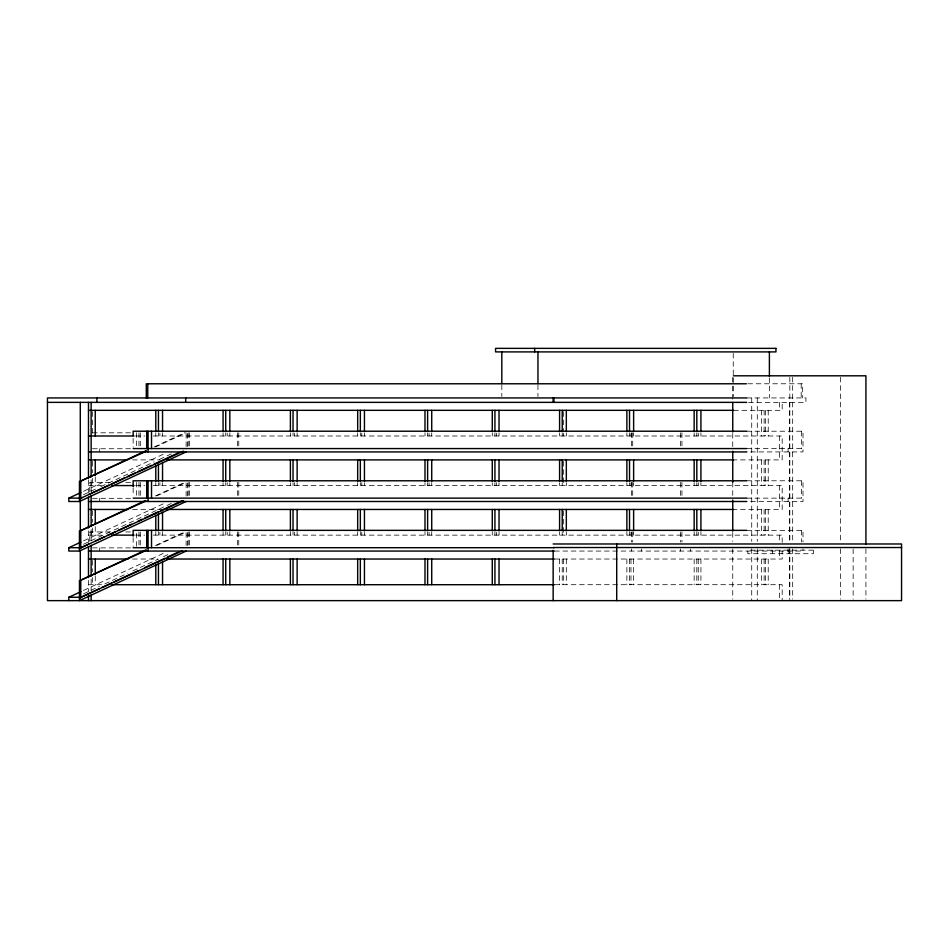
<?xml version="1.0" encoding="UTF-8"?>
<svg xmlns="http://www.w3.org/2000/svg" width="949" height="949" viewBox="0 0 949 949"><rect width="100%" height="100%" fill="white"/><g stroke="black" fill="none" stroke-linecap="round" stroke-linejoin="round"><path stroke-width="0.71" stroke-dasharray="4.75 3.56" d="M154.118 446.967L184.794 432.72M155.446 446.967L186.123 432.72M83.5 491.321L166.182 452.898M83.5 494.678L95.505 489.103M100.831 486.623L154.177 461.843M159.515 459.363L171.52 453.788M155.458 495.924L183.454 482.911M156.787 495.924L184.794 482.911M83.5 540.883L164.853 503.089M83.5 544.252L112.836 530.621M114.177 530.005L171.52 503.361M155.458 545.485L183.454 532.472M156.787 545.485L184.794 532.472M83.5 590.456L164.853 552.662M83.5 593.813L99.503 586.387M104.841 583.908L127.51 573.374M132.848 570.895L158.186 559.115M163.513 556.636L170.191 553.54M747.836 383.776L802.664 383.776L802.664 397.939M746.638 397.939L805.95 397.939L805.95 402.364L746.638 402.364M733.648 410.324L782.178 410.324L782.178 402.364M746.697 431.214L802.996 431.214L802.996 451.926L746.661 451.926M92.504 432.815L131.721 432.815M135.529 435.994L144.711 435.994M153.287 435.994L782.178 435.994L782.178 459.897L733.648 459.897M746.697 448.569L802.996 448.569M92.504 448.747L131.721 448.747M132.575 459.897L159.895 459.897M746.697 480.787L802.996 480.787L802.996 501.499L746.661 501.499M110.001 482.377L89.728 482.377L89.728 492.519M125.802 482.377L131.721 482.377M88.482 485.568L101.804 485.568M135.529 485.568L144.711 485.568M153.287 485.568L782.178 485.568L782.178 509.459L733.648 509.459M746.697 498.13L802.996 498.13M92.504 498.308L131.721 498.308M132.575 509.459L162.54 509.459M746.697 530.349L802.996 530.349L802.996 541.915M110.001 531.95L89.728 531.95L89.728 542.081M125.802 531.95L131.721 531.95M88.482 535.129L101.804 535.129M135.529 535.129L144.711 535.129M153.287 535.129L782.178 535.129L782.178 542.377M92.504 547.881L131.721 547.881M554.607 551.061L802.996 551.061L802.996 548.819M132.575 559.032L158.032 559.032M554.607 559.032L782.178 559.032L782.178 551.061M88.482 584.703L103.275 584.703M554.607 584.703L782.178 584.703L782.178 600.634M865.927 548.866L865.927 599.151M853.139 548.996L853.139 599.163M840.577 377.287L840.577 541.464M840.577 548.866L840.577 599.151M801.597 431.214L801.597 448.569M801.597 480.787L801.597 498.13M801.597 530.349L801.597 541.915M801.205 383.776L801.205 397.939M792.676 377.287L792.676 541.464M792.676 548.866L792.676 599.151M789.829 377.287L789.829 541.464M789.829 548.866L789.829 599.151M789.485 402.364L789.485 541.452M789.485 548.842L789.485 599.151M788.868 550.183L788.868 553.718M788.073 448.569L788.073 451.926M788.073 498.13L788.073 501.499M788.073 548.819L788.073 551.061M779.52 402.364L779.52 410.324M779.52 435.994L779.52 459.897M779.52 485.568L779.52 509.459M779.52 535.129L779.52 542.377M779.52 551.061L779.52 559.032M779.52 584.703L779.52 599.187M772.367 550.183L772.367 553.718M769.39 377.797L769.39 397.939M768.227 410.324L768.227 435.994M768.227 459.897L768.227 485.568M768.227 509.459L768.227 535.129M768.227 559.032L768.227 584.703M765.57 410.324L765.57 435.994M765.57 459.897L765.57 485.568M765.57 509.459L765.57 535.129M765.57 559.032L765.57 584.703M764.123 410.324L764.123 435.994M764.123 459.897L764.123 485.568M764.123 509.459L764.123 535.129M764.123 559.032L764.123 584.703M761.466 410.324L761.466 435.994M761.466 459.897L761.466 485.568M761.466 509.459L761.466 535.129M761.466 559.032L761.466 584.703M757.278 397.939L757.278 541.452M757.278 548.842L757.278 600.634M751.727 397.939L751.727 541.452M751.727 548.842L751.727 600.634M733.245 353.348L733.245 376.362M733.245 377.797L733.245 396.492M732.747 377.287L732.747 384.677M732.747 386.16L732.747 400.952M732.747 433.491L732.747 446.801M732.747 482.306L732.747 495.615M732.747 532.591L732.747 541.464M732.747 548.866L732.747 599.151M700.92 433.147L700.92 435.994M700.92 482.709L700.92 485.568M700.92 532.282L700.92 535.129M700.92 559.032L700.92 584.703M698.262 433.147L698.262 435.994M698.262 482.709L698.262 485.568M698.262 532.282L698.262 535.129M698.262 559.032L698.262 584.703M696.815 433.147L696.815 435.994M696.815 482.709L696.815 485.568M696.815 532.282L696.815 535.129M696.815 559.032L696.815 584.703M694.158 433.147L694.158 435.994M694.158 482.709L694.158 485.568M694.158 532.282L694.158 535.129M694.158 559.032L694.158 584.703M690.564 548.937L690.564 551.061M681.94 432.815L681.94 448.747M681.94 482.377L681.94 495.414M681.94 531.95L681.94 542.081M680.623 432.815L680.623 447.299M680.623 482.377L680.623 495.414M680.623 531.95L680.623 542.081M680.623 548.937L680.623 551.061M641.334 548.937L641.334 551.061M633.624 433.147L633.624 435.994M633.624 482.709L633.624 485.568M633.624 532.282L633.624 535.129M633.624 559.032L633.624 584.703M632.71 432.815L632.71 447.299M632.71 482.377L632.71 495.414M632.71 531.95L632.71 542.081M631.382 432.815L631.382 447.299M631.382 482.377L631.382 495.414M631.382 531.95L631.382 542.081M631.382 548.937L631.382 551.061M630.978 433.147L630.978 435.994M630.978 482.709L630.978 485.568M630.978 532.282L630.978 535.129M630.978 559.032L630.978 584.703M629.519 433.147L629.519 435.994M629.519 482.709L629.519 485.568M629.519 532.282L629.519 535.129M629.519 559.032L629.519 584.703M626.874 433.147L626.874 435.994M626.874 482.709L626.874 485.568M626.874 532.282L626.874 535.129M626.874 559.032L626.874 584.703M566.328 433.147L566.328 435.994M566.328 482.709L566.328 485.568M566.328 532.282L566.328 535.129M566.328 559.032L566.328 584.703M563.67 411.747L563.67 431.712M563.67 433.147L563.67 435.994M563.67 461.321L563.67 485.568M563.67 510.894L563.67 535.129M563.67 559.032L563.67 584.703M562.223 433.147L562.223 435.994M562.223 482.709L562.223 485.568M562.223 532.282L562.223 535.129M562.223 559.032L562.223 584.703M559.578 433.147L559.578 435.994M559.578 482.709L559.578 485.568M559.578 532.282L559.578 535.129M559.578 559.032L559.578 584.703M537.953 384.986L537.953 396.492M501.819 384.986L501.819 396.492M499.032 433.147L499.032 435.994M499.032 482.709L499.032 485.568M499.032 532.282L499.032 535.129M496.374 433.147L496.374 435.994M496.374 482.709L496.374 485.568M496.374 532.282L496.374 535.129M494.927 433.147L494.927 435.994M494.927 482.709L494.927 485.568M494.927 532.282L494.927 535.129M492.27 433.147L492.27 435.994M492.27 482.709L492.27 485.568M492.27 532.282L492.27 535.129M431.724 433.147L431.724 435.994M431.724 482.709L431.724 485.568M431.724 532.282L431.724 535.129M429.078 433.147L429.078 435.994M429.078 482.709L429.078 485.568M429.078 532.282L429.078 535.129M427.619 433.147L427.619 435.994M427.619 482.709L427.619 485.568M427.619 532.282L427.619 535.129M424.986 433.147L424.986 435.994M424.986 482.709L424.986 485.568M424.986 532.282L424.986 535.129M364.44 433.147L364.44 435.994M364.44 482.709L364.44 485.568M364.44 532.282L364.44 535.129M361.783 433.147L361.783 435.994M361.783 482.709L361.783 485.568M361.783 532.282L361.783 535.129M360.335 433.147L360.335 435.994M360.335 482.709L360.335 485.568M360.335 532.282L360.335 535.129M357.678 433.147L357.678 435.994M357.678 482.709L357.678 485.568M357.678 532.282L357.678 535.129M297.132 433.147L297.132 435.994M297.132 482.709L297.132 485.568M297.132 532.282L297.132 535.129M294.475 433.147L294.475 435.994M294.475 482.709L294.475 485.568M294.475 532.282L294.475 535.129M293.039 433.147L293.039 435.994M293.039 482.709L293.039 485.568M293.039 532.282L293.039 535.129M290.394 433.147L290.394 435.994M290.394 482.709L290.394 485.568M290.394 532.282L290.394 535.129M238.768 432.815L238.768 448.747M238.768 482.377L238.768 495.414M238.768 531.95L238.768 544.987M237.44 432.815L237.44 447.299M237.44 482.377L237.44 495.414M237.44 531.95L237.44 544.987M229.836 433.147L229.836 435.994M229.836 482.709L229.836 485.568M229.836 532.282L229.836 535.129M227.191 433.147L227.191 435.994M227.191 482.709L227.191 485.568M227.191 532.282L227.191 535.129M225.732 433.147L225.732 435.994M225.732 482.709L225.732 485.568M225.732 532.282L225.732 535.129M223.074 433.147L223.074 435.994M223.074 482.709L223.074 485.568M223.074 532.282L223.074 535.129M189.527 432.815L189.527 447.299M189.527 482.377L189.527 495.414M189.527 531.95L189.527 544.987M188.21 432.815L188.21 447.299M188.21 482.377L188.21 495.414M188.21 531.95L188.21 544.987M187.463 433.527L187.463 447.845M187.463 483.1L187.463 495.983M187.463 532.674L187.463 545.545M186.123 433.527L186.123 447.845M186.123 483.1L186.123 495.983M186.123 532.674L186.123 545.545M162.54 433.147L162.54 435.994M162.54 482.709L162.54 485.568M162.54 532.282L162.54 535.129M159.895 433.147L159.895 435.994M159.895 482.709L159.895 485.568M159.895 532.282L159.895 535.129M158.447 433.147L158.447 435.994M158.447 482.709L158.447 485.568M158.447 532.282L158.447 535.129M155.79 433.147L155.79 435.994M155.79 482.709L155.79 485.568M155.79 532.282L155.79 535.129M140.286 432.815L140.286 448.747M140.286 482.377L140.286 495.414M140.286 531.95L140.286 544.987M138.957 432.815L138.957 447.299M138.957 482.377L138.957 495.414M138.957 531.95L138.957 544.987M136.609 432.661L136.609 447.121M136.609 482.234L136.609 495.248M136.609 533.243L136.609 546.256M133.145 438.45L133.145 447.121M133.145 488.011L133.145 495.248M133.145 537.585L133.145 546.256M99.681 448.747L99.681 451.926M99.681 498.308L99.681 501.499M99.681 547.881L99.681 551.061M95.256 477.003L95.256 485.568M95.256 526.576L95.256 535.129M95.256 576.15L95.256 584.703M92.587 411.747L92.587 434.571M92.587 461.321L92.587 472.732M92.587 478.438L92.587 485.568M92.587 510.894L92.587 522.294M92.587 528L92.587 535.129M92.587 560.456L92.587 571.867M92.587 577.573L92.587 584.703M91.14 479.862L91.14 491.357M91.14 529.423L91.14 540.93M91.14 578.997L91.14 590.492M91.045 482.377L91.045 491.072M91.045 531.95L91.045 540.633M88.482 479.862L88.482 492.804M88.482 530.859L88.482 542.377M88.482 580.42L88.482 591.939M813.412 550.183L747.836 550.183L747.836 553.718L813.412 553.718L813.412 550.183"/><path stroke-width="1.42" d="M80.831 492.555L68.826 498.13L68.826 501.499L79.443 501.499L79.443 481.665L146.122 450.692M79.443 481.665L146.11 451.309M82.112 497.608L79.443 498.842L183.454 451.131M88.779 494.5L108.779 485.212M111.448 483.966L124.782 477.774M127.451 476.54L135.446 472.816M138.115 471.582L151.449 465.378M154.118 464.144L178.127 452.993M79.443 501.499L186.123 451.926M80.831 542.128L68.826 547.703L68.826 551.061L79.443 551.061L79.443 531.238L144.782 500.882M79.443 531.238L146.11 500.882M88.779 544.074L79.443 548.415L183.454 500.704M95.446 540.977L104.781 536.636M107.451 535.402L115.446 531.677M118.115 530.444L131.448 524.251M138.115 521.143L142.125 519.293M144.782 518.047L158.127 511.855M160.784 510.609L182.125 500.704M79.443 551.061L186.123 501.499M186.123 551.061L79.443 600.634L79.443 580.812L146.122 549.827M79.443 580.812L146.11 550.444M68.826 600.634L68.826 597.265L80.831 591.69M99.443 588.688L79.443 597.977L182.125 550.883M102.112 587.443L111.448 583.113M114.117 581.867L138.115 570.717M144.782 567.621L164.794 558.32M167.451 557.087L176.787 552.745M733.447 375.804L865.927 375.804L865.927 544.429M746.353 383.776L146.288 383.776L146.288 397.939M746.638 397.939L47.45 397.939L47.45 600.634L901.55 600.634L901.55 543.979L553.148 543.979M47.45 402.364L746.638 402.364M88.482 410.324L733.648 410.324M746.697 431.214L133.145 431.214L133.145 435.555M88.482 435.994L134.046 435.994M133.145 448.569L746.697 448.569M88.482 451.926L746.697 451.926M88.482 459.897L126.656 459.897M166.609 459.897L733.648 459.897M746.697 480.787L133.145 480.787L133.145 486.564M111.852 485.568L134.046 485.568M68.826 498.13L79.443 498.13M133.145 498.13L746.697 498.13M88.482 501.499L746.697 501.499M88.482 509.459L128.127 509.459M166.905 509.459L733.648 509.459M746.697 530.349L133.145 530.349L133.145 536.138M111.852 535.129L134.046 535.129M553.148 547.526L901.55 547.526M68.826 547.703L79.443 547.703M133.145 547.703L554.074 547.703M88.482 551.061L554.299 551.061M88.482 559.032L128.127 559.032M166.905 559.032L554.299 559.032M111.852 584.703L554.299 584.703M68.826 597.265L79.443 597.265M769.39 351.901L769.39 376.362M732.747 402.435L732.747 432.009M732.747 451.238L732.747 482.306M732.747 500.052L732.747 531.12M700.92 410.324L700.92 431.712M700.92 459.897L700.92 481.285M700.92 509.459L700.92 530.859M696.815 410.324L696.815 431.712M696.815 459.897L696.815 481.285M696.815 509.459L696.815 530.859M694.158 410.324L694.158 431.712M694.158 459.897L694.158 481.285M694.158 509.459L694.158 530.859M633.624 410.324L633.624 431.712M633.624 459.897L633.624 481.285M633.624 509.459L633.624 530.859M629.519 410.324L629.519 431.712M629.519 459.897L629.519 481.285M629.519 509.459L629.519 530.859M626.874 410.324L626.874 431.712M626.874 459.897L626.874 481.285M626.874 509.459L626.874 530.859M616.708 543.979L616.708 600.634M566.328 410.324L566.328 431.712M566.328 459.897L566.328 481.285M566.328 509.459L566.328 530.859M562.223 410.324L562.223 431.712M562.223 459.897L562.223 481.285M562.223 509.459L562.223 530.859M559.578 410.324L559.578 431.712M559.578 459.897L559.578 481.285M559.578 509.459L559.578 530.859M553.884 397.939L553.884 402.364M553.148 397.939L553.148 402.364M553.148 550.479L553.148 600.634M537.953 351.901L537.953 383.55M534.69 348.366L534.69 351.901M501.819 351.901L501.819 383.55M499.032 410.324L499.032 431.712M499.032 459.897L499.032 481.285M499.032 509.459L499.032 530.859M499.032 559.032L499.032 584.703M494.927 410.324L494.927 431.712M494.927 459.897L494.927 481.285M494.927 509.459L494.927 530.859M494.927 559.032L494.927 584.703M492.27 410.324L492.27 431.712M492.27 459.897L492.27 481.285M492.27 509.459L492.27 530.859M492.27 559.032L492.27 584.703M431.724 410.324L431.724 431.712M431.724 459.897L431.724 481.285M431.724 509.459L431.724 530.859M431.724 559.032L431.724 584.703M427.619 410.324L427.619 431.712M427.619 459.897L427.619 481.285M427.619 509.459L427.619 530.859M427.619 559.032L427.619 584.703M424.986 410.324L424.986 431.712M424.986 459.897L424.986 481.285M424.986 509.459L424.986 530.859M424.986 559.032L424.986 584.703M364.44 410.324L364.44 431.712M364.44 459.897L364.44 481.285M364.44 509.459L364.44 530.859M364.44 559.032L364.44 584.703M360.335 410.324L360.335 431.712M360.335 459.897L360.335 481.285M360.335 509.459L360.335 530.859M360.335 559.032L360.335 584.703M357.678 410.324L357.678 431.712M357.678 459.897L357.678 481.285M357.678 509.459L357.678 530.859M357.678 559.032L357.678 584.703M297.132 410.324L297.132 431.712M297.132 459.897L297.132 481.285M297.132 509.459L297.132 530.859M297.132 559.032L297.132 584.703M293.039 410.324L293.039 431.712M293.039 459.897L293.039 481.285M293.039 509.459L293.039 530.859M293.039 559.032L293.039 584.703M290.394 410.324L290.394 431.712M290.394 459.897L290.394 481.285M290.394 509.459L290.394 530.859M290.394 559.032L290.394 584.703M229.836 410.324L229.836 431.712M229.836 459.897L229.836 481.285M229.836 509.459L229.836 530.859M229.836 559.032L229.836 584.703M225.732 410.324L225.732 431.712M225.732 459.897L225.732 481.285M225.732 509.459L225.732 530.859M225.732 559.032L225.732 584.703M223.074 410.324L223.074 431.712M223.074 459.897L223.074 481.285M223.074 509.459L223.074 530.859M223.074 559.032L223.074 584.703M185.672 397.939L185.672 402.364M162.54 410.324L162.54 431.712M162.54 462.744L162.54 481.285M162.54 512.318L162.54 530.859M162.54 561.879L162.54 584.703M158.447 410.324L158.447 431.712M158.447 464.168L158.447 481.285M158.447 513.741L158.447 530.859M158.447 563.315L158.447 584.703M155.79 410.324L155.79 431.712M155.79 465.603L155.79 481.285M155.79 515.165L155.79 530.859M155.79 564.738L155.79 584.703M151.52 431.214L151.52 448.569M151.52 480.787L151.52 498.13M151.52 530.349L151.52 547.703M148.08 431.214L148.08 451.926M148.08 480.787L148.08 501.499M148.08 530.349L148.08 551.061M147.759 383.776L147.759 397.939M146.692 431.214L146.692 448.569M146.692 480.787L146.692 498.13M146.692 530.349L146.692 547.703M96.857 397.939L96.857 402.364M95.256 410.324L95.256 435.994M95.256 459.897L95.256 475.579M95.256 509.459L95.256 523.729M95.256 559.032L95.256 574.714M91.14 402.364L91.14 477.003M91.14 495.698L91.14 526.576M91.14 545.272L91.14 576.15M91.14 594.845L91.14 600.634M88.482 402.364L88.482 478.438M88.482 497.157L88.482 528M88.482 546.719L88.482 577.573M88.482 594.845L88.482 600.634M80.76 481.665L80.76 498.842M80.76 531.238L80.76 548.415M80.76 580.812L80.76 597.977M80.285 402.364L80.285 482.258M80.285 500.016L80.285 531.096M80.285 550.325L80.285 581.393M775.962 348.366L495.568 348.366L495.568 351.901L775.962 351.901L775.962 348.366"/></g></svg>
